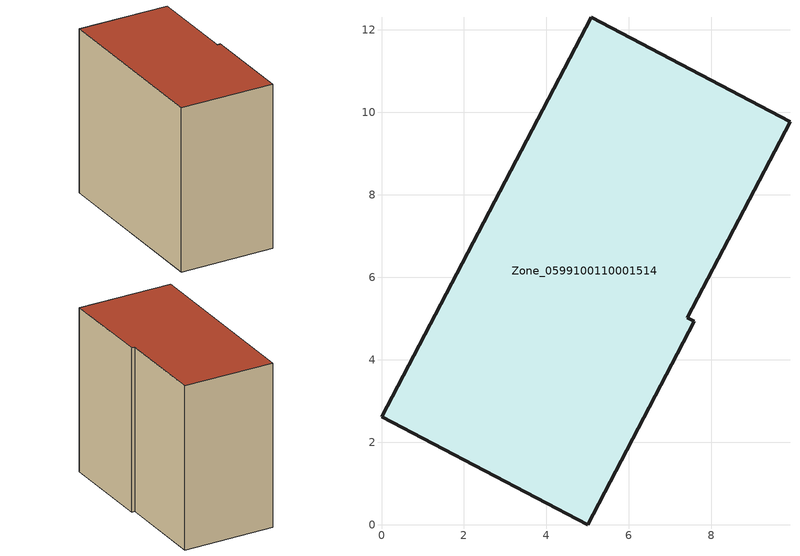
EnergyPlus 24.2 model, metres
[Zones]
Zone_0599100110001514
 floor ground (C_G): 0,2.62 5.08,12.31 9.9,9.78 7.41,5.02 7.58,4.93 5,0 z0
 wall outside (C_F): 5,0 7.58,4.93 7.41,5.02 9.9,9.78 5.08,12.31 0,2.62 5,0 z0:9.85
 roof outside (C_R): 5.08,12.31 0,2.62 5,0 7.58,4.93 7.41,5.02 9.9,9.78 z9.85
[BUILDING]
Pand.0599100110001514: North Axis=0; Terrain=City; Loads Convergence Tolerance Value=0.04; Temperature Convergence Tolerance Value=0.4; Solar Distribution=FullExterior; Maximum Number of Warmup Days=25; Minimum Number of Warmup Days=1
[Site:Location]
Rotterdam.The.Hague.AP_ZH_NLD Design_Conditions: Latitude=51.96; Longitude=4.45; Time Zone=1; Elevation=-4.5
[SITE:GROUNDTEMPERATURE:BUILDINGSURFACE]
18, 18, 18, 18, 18, 18, 18, 18, 18, 18, 18, 18
[MATERIAL] Thermal Absorptance=0.9; Solar Absorptance=0.7; Visible Absorptance=0.7
Name | Roughness | Thickness | Conductivity | Density | Specific Heat
G.TI.2015-2018 | MediumSmooth | 0.15 | 0.0428571 | 540 | 1210
F.TI.2015-2018 | Rough | 0.3 | 0.0666667 | 1920 | 840
R.TI.2015-2018 | MediumRough | 0.2 | 0.0333333 | 1500 | 1000
[CONSTRUCTION]
C_G: G.TI.2015-2018
C_F: F.TI.2015-2018
C_R: R.TI.2015-2018
[ZONE]
Zone_0599100110001514: Type=1; Multiplier=1; Ceiling Height=Autocalculate; Volume=Autocalculate; Floor Area=autocalculate; Part of Total Floor Area=Yes
[ZONEINFILTRATION:DESIGNFLOWRATE]
Infil_Zone_0599100110001514: Zone or ZoneList or Space or SpaceList=Zone_0599100110001514; Schedule=AlwaysOn; Design Flow Rate Calculation Method=Flow/Area; Flow Rate per Floor Area=0.0015; Constant Term Coefficient=1; Temperature Term Coefficient=0; Velocity Term Coefficient=0; Velocity Squared Term Coefficient=0
[HVACTEMPLATE:ZONE:IDEALLOADSAIRSYSTEM]
Zone_0599100110001514: Maximum Heating Supply Air Temperature=50; Minimum Cooling Supply Air Temperature=13; Maximum Heating Supply Air Humidity Ratio=0.0156; Minimum Cooling Supply Air Humidity Ratio=0.0077; Heating Limit=NoLimit; Cooling Limit=NoLimit; Dehumidification Control Type=ConstantSensibleHeatRatio; Cooling Sensible Heat Ratio=0.7; Dehumidification Setpoint=60; Humidification Control Type=None; Humidification Setpoint=30; Outdoor Air Method=None; Outdoor Air Flow Rate per Person=0.00944; Outdoor Air Flow Rate per Zone Floor Area=0; Outdoor Air Flow Rate per Zone=0; Demand Controlled Ventilation Type=None; Outdoor Air Economizer Type=NoEconomizer; Heat Recovery Type=None; Sensible Heat Recovery Effectiveness=0.7; Latent Heat Recovery Effectiveness=0.65
[ZONECONTROL:THERMOSTAT]
ThermostatControl_Zone_0599100110001514: Zone or ZoneList=Zone_0599100110001514; Control Type Schedule=DualSetpointControlType; Control 1=Thermostat_Zone_0599100110001514; Temperature Difference Between Cutout And Setpoint=0
[THERMOSTATSETPOINT:DUALSETPOINT]
Thermostat_Zone_0599100110001514: Heating Setpoint Temperature Schedule=HeatingSetpoint_Zone_0599100110001514; Cooling Setpoint Temperature Schedule=CoolingSetpoint_Zone_0599100110001514
[SCHEDULE:COMPACT]
HeatingSetpoint_Zone_0599100110001514: Through: 12/31, For: AllDays, Until: 24:00, 21
CoolingSetpoint_Zone_0599100110001514: Through: 12/31, For: AllDays, Until: 24:00, 24
DualSetpointControlType: Through: 12/31, For: AllDays, Until: 24:00, 4
AlwaysOn: Through: 12/31, For: AllDays, Until: 24:00, 1
